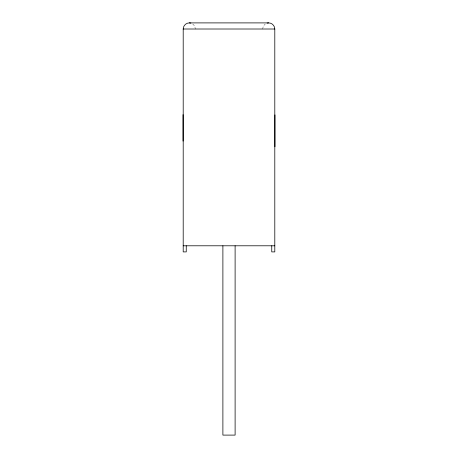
<?xml version="1.0" encoding="UTF-8"?>
<svg xmlns="http://www.w3.org/2000/svg" width="458" height="458" viewBox="0 0 458 458"><rect width="100%" height="100%" fill="white"/><g stroke="black" fill="none" stroke-linecap="round" stroke-linejoin="round"><path stroke-width="0.34" stroke-dasharray="2.29 1.72" d="M262.589 29.009L263.407 25.951L265.216 24.039M192.784 24.039L194.593 25.951L195.411 29.009"/><path stroke-width="0.69" d="M186.251 245.791L186.251 251.9L183.2 251.9L183.2 29.009C183.177 25.74 186.04 22.877 189.309 22.9L268.691 22.9C271.96 22.877 274.823 25.74 274.8 29.009L274.8 251.9L271.749 251.9L271.749 245.791M267.111 23.106L268.691 22.9M183.2 29.009L274.8 29.009M183.2 245.791L274.8 245.791M189.309 22.9L190.889 23.106M274.955 114.901L274.955 146.766M235.109 245.791L235.109 435.1L222.891 435.1L222.891 245.791M183.045 114.632L183.045 141.11"/></g></svg>
